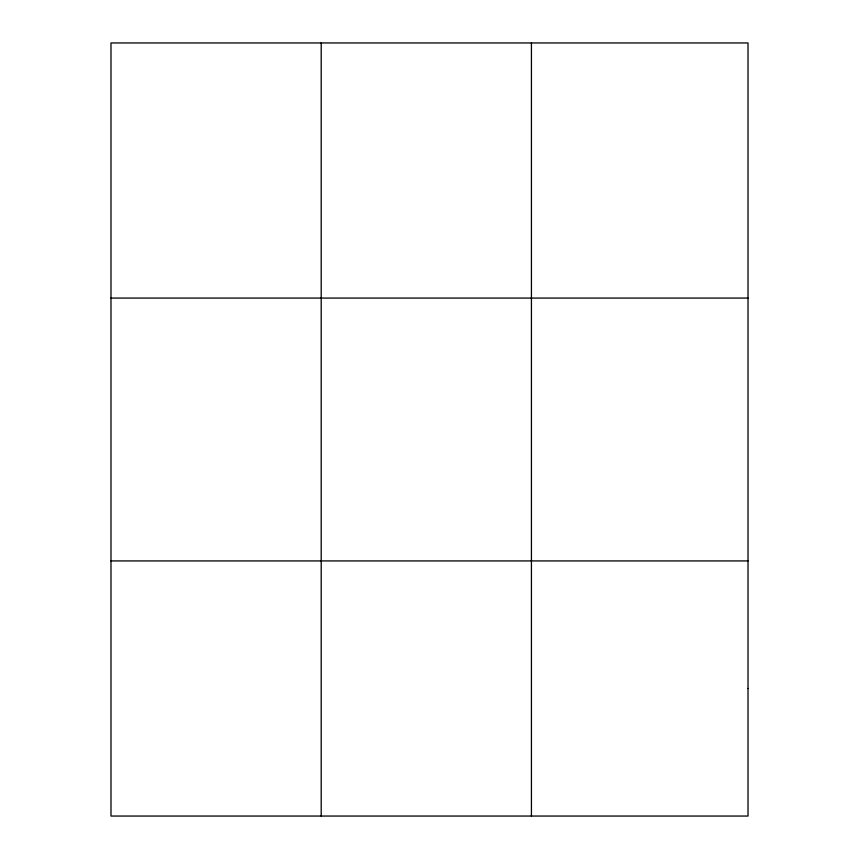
<?xml version="1.0" encoding="UTF-8"?>
<svg xmlns="http://www.w3.org/2000/svg" width="859" height="859" viewBox="0 0 859 859"><rect width="100%" height="100%" fill="white"/><g stroke="black" fill="none" stroke-linecap="round" stroke-linejoin="round"><path stroke-width="1.29" d="M321.202 816.05L321.202 42.95M531.431 816.05L531.431 42.95M110.983 298.073L748.017 298.073M110.983 560.927L748.017 560.927M748.017 688.489L748.017 816.05L110.983 816.05L110.983 42.95L748.017 42.95L748.017 688.489"/></g></svg>
